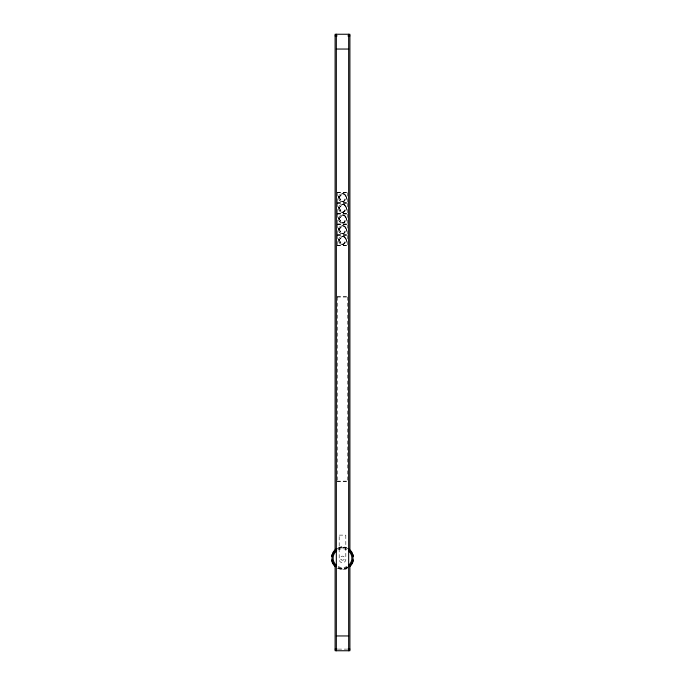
<?xml version="1.0" encoding="UTF-8"?>
<svg xmlns="http://www.w3.org/2000/svg" width="685" height="685" viewBox="0 0 685 685"><rect width="100%" height="100%" fill="white"/><g stroke="black" fill="none" stroke-linecap="round" stroke-linejoin="round"><path stroke-width="0.51" stroke-dasharray="3.42 2.57" d="M338.561 547.358L342.5 546.664L346.439 547.358M346.439 568.987L342.5 569.68L336.746 568.139M337.157 192.279L347.843 192.279M337.157 192.69L347.843 192.69M337.157 202.554L347.843 202.554M337.157 202.965L347.843 202.965M337.157 203.376L347.843 203.376M337.157 213.24L347.843 213.24M337.157 213.651L347.843 213.651M337.157 214.062L347.843 214.062M337.157 223.926L347.843 223.926M337.157 224.337L347.843 224.337M337.157 224.749L347.843 224.749M337.157 234.612L347.843 234.612M337.157 235.024L347.843 235.024M337.157 235.434L347.843 235.434M337.157 245.298L347.843 245.298M337.157 245.709L347.843 245.709M337.157 296.614L347.843 296.614M337.157 297.025L347.843 297.025M337.157 481.153L347.843 481.153M337.157 481.564L347.843 481.564M339.298 535.122L345.702 535.122M338.227 649.106L346.773 649.106M347.432 192.69L347.432 202.554M347.432 203.376L347.432 213.24M347.432 214.062L347.432 223.926M347.432 224.749L347.432 234.612M347.432 235.434L347.432 245.298M347.432 297.025L347.432 481.153M345.814 535.285L345.814 558.172C346.696 564.235 338.304 564.235 339.186 558.172L339.186 535.285M337.568 192.69L337.568 202.554M337.568 203.376L337.568 213.24M337.568 214.062L337.568 223.926M337.568 224.749L337.568 234.612M337.568 235.434L337.568 245.298M337.568 297.025L337.568 481.153M347.834 567.411A10.669 10.669 0 0 1 337.166 567.411M337.166 548.925A10.669 10.669 0 0 1 346.148 548.146M347.201 566.315A9.402 9.402 0 0 1 336.455 565.373M337.799 550.021A9.402 9.402 0 0 1 347.201 550.021M348.048 567.779A11.097 11.097 0 0 1 336.951 567.779M338.707 547.743A11.097 11.097 0 0 1 348.048 548.557M338.604 197.006C337.577 201.989 345.831 203.299 346.396 198.239C347.423 193.256 339.169 191.946 338.604 197.006M339.092 197.083C345.437 211.528 349.59 185.31 339.092 197.083M339.255 197.109C345.206 210.903 349.179 185.823 339.255 197.109M338.604 207.692C337.577 212.675 345.831 213.985 346.396 208.925C347.423 203.942 339.169 202.632 338.604 207.692M339.092 207.769C345.437 222.214 349.59 195.996 339.092 207.769M339.255 207.795C345.206 221.589 349.179 196.509 339.255 207.795M338.604 218.378C337.577 223.361 345.831 224.671 346.396 219.611C347.423 214.628 339.169 213.318 338.604 218.378M339.092 218.455C345.437 232.9 349.59 206.682 339.092 218.455M339.255 218.481C345.206 232.275 349.179 207.195 339.255 218.481M338.604 229.064C337.577 234.047 345.831 235.357 346.396 230.297C347.423 225.314 339.169 224.004 338.604 229.064M339.092 229.141C345.437 243.586 349.59 217.368 339.092 229.141M339.255 229.167C345.206 242.961 349.179 217.881 339.255 229.167M338.604 239.75C337.577 244.733 345.831 246.043 346.396 240.983C347.423 236 339.169 234.69 338.604 239.75M339.092 239.827C345.437 254.272 349.59 228.054 339.092 239.827M339.255 239.853C345.206 253.647 349.179 228.567 339.255 239.853M347.757 567.283L342.5 568.687L337.243 567.283A10.523 10.523 0 0 0 347.757 567.283M340.676 547.803L338.904 548.283A10.523 10.523 0 0 1 346.096 548.283L340.676 547.803M341.181 559.739A2.055 2.055 0 0 0 344.521 558.523A2.055 2.055 0 0 0 341.798 556.237A2.055 2.055 0 0 0 341.181 559.739M340.334 201.116A4.11 4.11 0 0 0 346.61 197.751A4.11 4.11 0 0 0 340.556 194.001A4.11 4.11 0 0 0 340.334 201.116M340.334 211.802A4.11 4.11 0 0 0 346.61 208.437A4.11 4.11 0 0 0 340.556 204.687A4.11 4.11 0 0 0 340.334 211.802M340.334 222.488A4.11 4.11 0 0 0 346.61 219.123A4.11 4.11 0 0 0 340.556 215.373A4.11 4.11 0 0 0 340.334 222.488M340.334 233.174A4.11 4.11 0 0 0 346.61 229.809A4.11 4.11 0 0 0 340.556 226.059A4.11 4.11 0 0 0 340.334 233.174M340.334 243.86A4.11 4.11 0 0 0 346.61 240.495A4.11 4.11 0 0 0 340.556 236.745A4.11 4.11 0 0 0 340.334 243.86"/><path stroke-width="1.03" d="M335.102 35.894L337.157 35.894M347.843 35.894L349.898 35.894M336.335 49.046L348.665 49.046M336.335 635.954L348.665 635.954M335.102 649.106L337.157 649.106M347.843 649.106L349.898 649.106M349.898 550.432L349.898 34.25L335.102 34.25L335.102 550.432M349.898 566.469L349.898 650.75L335.102 650.75L335.102 566.469M348.665 34.25L348.665 650.75M336.335 34.25L336.335 650.75M348.545 550.963A9.402 9.402 0 0 1 348.545 565.373M336.455 565.373A9.402 9.402 0 0 1 336.455 550.963M353.006 560.022A10.669 10.669 0 0 1 349.359 566.341M335.641 566.341A10.669 10.669 0 0 1 331.994 560.022M331.994 556.314A10.669 10.669 0 0 1 335.641 549.995M349.359 549.995A10.669 10.669 0 0 1 353.006 556.314M349.264 550.106A10.523 10.523 0 0 1 349.264 566.23M335.736 566.23A10.523 10.523 0 0 1 335.736 550.106M353.426 560.099A11.097 11.097 0 0 1 349.633 566.666M335.367 566.666A11.097 11.097 0 0 1 331.574 560.099M331.574 556.246A11.097 11.097 0 0 1 332.071 554.37M332.893 552.624A11.097 11.097 0 0 1 336.951 548.557M348.048 548.557A11.097 11.097 0 0 1 352.107 552.624M352.929 554.37A11.097 11.097 0 0 1 353.426 556.246"/></g></svg>
